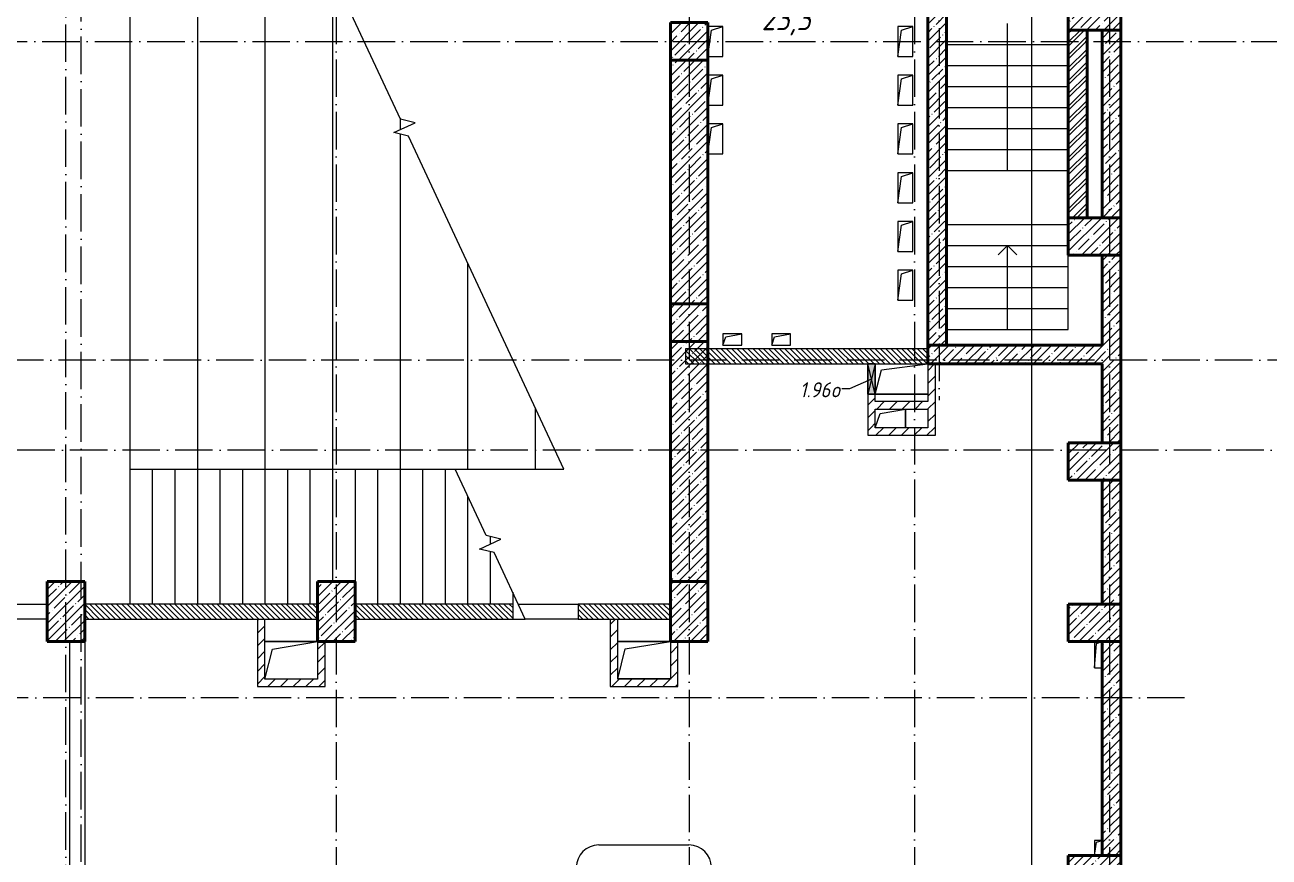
# Model space of a CAD drawing. Header units: millimetres. Extents: x -12989 to 629078, y -109036 to 555275.
# Drawn here: x 522116 to 538688, y 337050 to 348143 of the extents above; entities that cross this region are included whole.
import ezdxf

# ---------------------------------------------------------------- set-up
doc = ezdxf.new("R2010")
doc.units = ezdxf.units.MM
doc.linetypes.add('50_200_ШТРИХ_1Т_ш5_п1_п1_', pattern=[700, 500, -100, 0, -100])
doc.layers.add('A-AREA-IDEN-1', color=7, linetype='Continuous', lineweight=9, true_color=0xaaaaaa)
doc.layers.add('G-____-____-SYMB-1', color=9, linetype='Continuous', lineweight=9, true_color=0x808080)
for name, color, linetype, lineweight in [('A-DETL-GENF-OTLN', 7, 'Continuous', 9), ('A-FLOR-____-OTLN', 7, 'Continuous', 9), ('A-GENM-____-OTLN', 7, 'Continuous', 9), ('A-GLAZ-____-IDEN', 7, 'Continuous', 9), ('A-GLAZ-____-OTLN', 7, 'Continuous', 9), ('A-WALL-____-MCUT', 7, 'Continuous', 13), ('A-WALL-____-MCUT-2', 7, 'Continuous', 50), ('A-WALL-____-PATT-1', 7, 'Continuous', 9), ('A-WALL-FNSH-MCUT-1', 7, 'Continuous', 9), ('I-WALL-____-OTLN', 7, 'Continuous', 9), ('S-COLS-____-MCUT', 7, 'Continuous', 50), ('S-COLS-____-OTLN', 7, 'Continuous', 9), ('S-GRID-____-OTLN-1', 7, '50_200_ШТРИХ_1Т_ш5_п1_п1_', 9), ('S-STRS-____-MBND', 7, 'Continuous', 9), ('S-STRS-____-OTLN-1', 7, 'Continuous', 9)]:
    doc.layers.add(name, color=color, linetype=linetype, lineweight=lineweight)
doc.styles.add('ISOCPEUR_I', font='isocpeui.ttf', dxfattribs={"width": 0.9, "height": 2.5})
doc.styles.add('ISOCPEUR_I_11', font='isocpeui.ttf', dxfattribs={"width": 0.9, "height": 200})
pattern_1 = [(135, (513013.31, 265891.49), (-35.35534, -35.35534), [])]
pattern_2 = [(45, (513013.31, 265891.49), (-114.04925, 114.04925), []), (45, (513127.36, 265891.49), (-114.04925, 114.04925), [201.612, -40.322, 3.353, -36.97])]
pattern_3 = [(45, (513013.31, 265891.49), (-84.85281, 84.85281), [])]

# ---------------------------------------------------------------- blocks, each defined once
blk = doc.blocks.new('BSC_Колонна _Прямоугольная - 500х800-V13-АР1_План отверстий 1 этажа в осях 1-64_Ю-ЯЯ')
at = {"layer": 'S-COLS-____-OTLN'}
h = blk.add_hatch(dxfattribs=at)
h.set_pattern_fill('FP_15', color=256, style=0, pattern_type=2)
h.set_pattern_definition([(45, (-9650, -74431.04), (-114.04925, 114.04925), []), (45, (-9535.95, -74431.04), (-114.04925, 114.04925), [201.613, -40.323, 3.353, -36.97])])
h.paths.add_polyline_path([(-250, -400), (250, -400), (250, 400), (-250, 400)], flags=0)
at = {"layer": 'S-COLS-____-MCUT'}
for p, q in [((250, 400), (-250, 400)), ((-250, 400), (-250, -400)), ((250, -400), (250, 400)), ((-250, -400), (250, -400))]:
    blk.add_line(p, q, dxfattribs=at)
blk = doc.blocks.new('BSC_Колонна _Прямоугольная - 500х700-25279857-АР1_План отверстий 1 этажа в осях 1-64_Ю-ЯЯ')
at = {"layer": 'S-COLS-____-OTLN'}
h = blk.add_hatch(dxfattribs=at)
h.set_pattern_fill('FP_17', color=256, style=0, pattern_type=2)
h.set_pattern_definition([(315, (-76431.04, 23350), (114.04925, 114.04925), []), (315, (-76431.04, 23235.95), (114.04925, 114.04925), [201.613, -40.323, 3.353, -36.97])])
h.paths.add_polyline_path([(-250, -350), (250, -350), (250, 350), (-250, 350)], flags=0)
at = {"layer": 'S-COLS-____-MCUT'}
for p, q in [((250, 350), (-250, 350)), ((-250, 350), (-250, -350)), ((250, -350), (250, 350)), ((-250, -350), (250, -350))]:
    blk.add_line(p, q, dxfattribs=at)
blk = doc.blocks.new('BSC_Колонна _Прямоугольная - 500х800-V70-АР1_План отверстий 1 этажа в осях 1-64_Ю-ЯЯ')
at = {"layer": 'S-COLS-____-OTLN'}
h = blk.add_hatch(dxfattribs=at)
h.set_pattern_fill('FP_78', color=256, style=0, pattern_type=2)
h.set_pattern_definition([(45, (-13250, -74431.04), (-114.04925, 114.04925), []), (45, (-13135.95, -74431.04), (-114.04925, 114.04925), [201.613, -40.323, 3.353, -36.97])])
h.paths.add_polyline_path([(-250, -400), (250, -400), (250, 400), (-250, 400)], flags=0)
at = {"layer": 'S-COLS-____-MCUT'}
for p, q in [((250, 400), (-250, 400)), ((-250, 400), (-250, -400)), ((250, -400), (250, 400)), ((-250, -400), (250, -400))]:
    blk.add_line(p, q, dxfattribs=at)
blk = doc.blocks.new('BSC_Колонна _Прямоугольная - 500х800-V71-АР1_План отверстий 1 этажа в осях 1-64_Ю-ЯЯ')
at = {"layer": 'S-COLS-____-OTLN'}
h = blk.add_hatch(dxfattribs=at)
h.set_pattern_fill('FP_79', color=256, style=0, pattern_type=2)
h.set_pattern_definition([(45, (-17950, -74431.04), (-114.04925, 114.04925), []), (45, (-17835.95, -74431.04), (-114.04925, 114.04925), [201.613, -40.323, 3.353, -36.97])])
h.paths.add_polyline_path([(-250, -400), (250, -400), (250, 400), (-250, 400)], flags=0)
at = {"layer": 'S-COLS-____-MCUT'}
for p, q in [((250, 400), (-250, 400)), ((-250, 400), (-250, -400)), ((250, -400), (250, 400)), ((-250, -400), (250, -400))]:
    blk.add_line(p, q, dxfattribs=at)
blk = doc.blocks.new('BSC_Колонна _Прямоугольная - 500х700-25976089-АР1_План отверстий 1 этажа в осях 1-64_Ю-ЯЯ')
at = {"layer": 'S-COLS-____-OTLN'}
h = blk.add_hatch(dxfattribs=at)
h.set_pattern_fill('FP_80', color=256, style=0, pattern_type=2)
h.set_pattern_definition([(315, (-74281.04, 23350), (114.04925, 114.04925), []), (315, (-74281.04, 23235.95), (114.04925, 114.04925), [201.613, -40.323, 3.353, -36.97])])
h.paths.add_polyline_path([(-250, -350), (250, -350), (250, 350), (-250, 350)], flags=0)
at = {"layer": 'S-COLS-____-MCUT'}
for p, q in [((250, 350), (-250, 350)), ((-250, 350), (-250, -350)), ((250, -350), (250, 350)), ((-250, -350), (250, -350))]:
    blk.add_line(p, q, dxfattribs=at)
blk = doc.blocks.new('BSC_Колонна _Прямоугольная - 500х700-V72-АР1_План отверстий 1 этажа в осях 1-64_Ю-ЯЯ')
at = {"layer": 'S-COLS-____-OTLN'}
h = blk.add_hatch(dxfattribs=at)
h.set_pattern_fill('FP_81', color=256, style=0, pattern_type=2)
h.set_pattern_definition([(315, (-70931.04, 23350), (114.04925, 114.04925), []), (315, (-70931.04, 23235.95), (114.04925, 114.04925), [201.613, -40.323, 3.353, -36.97])])
h.paths.add_polyline_path([(-250, -350), (250, -350), (250, 350), (-250, 350)], flags=0)
at = {"layer": 'S-COLS-____-MCUT'}
for p, q in [((250, 350), (-250, 350)), ((-250, 350), (-250, -350)), ((250, -350), (250, 350)), ((-250, -350), (250, -350))]:
    blk.add_line(p, q, dxfattribs=at)
blk = doc.blocks.new('BSC_Колонна _Прямоугольная - 500х700-V73-АР1_План отверстий 1 этажа в осях 1-64_Ю-ЯЯ')
at = {"layer": 'S-COLS-____-OTLN'}
h = blk.add_hatch(dxfattribs=at)
h.set_pattern_fill('FP_82', color=256, style=0, pattern_type=2)
h.set_pattern_definition([(315, (-79431.04, 23350), (114.04925, 114.04925), []), (315, (-79431.04, 23235.95), (114.04925, 114.04925), [201.613, -40.323, 3.353, -36.97])])
h.paths.add_polyline_path([(-250, -350), (250, -350), (250, 350), (-250, 350)], flags=0)
at = {"layer": 'S-COLS-____-MCUT'}
for p, q in [((250, 350), (-250, 350)), ((-250, 350), (-250, -350)), ((250, -350), (250, 350)), ((-250, -350), (250, -350))]:
    blk.add_line(p, q, dxfattribs=at)
blk = doc.blocks.new('BSC_Колонна _Прямоугольная - 500х700-V74-АР1_План отверстий 1 этажа в осях 1-64_Ю-ЯЯ')
at = {"layer": 'S-COLS-____-OTLN'}
h = blk.add_hatch(dxfattribs=at)
h.set_pattern_fill('FP_83', color=256, style=0, pattern_type=2)
h.set_pattern_definition([(315, (-82431.04, 23350), (114.04925, 114.04925), []), (315, (-82431.04, 23235.95), (114.04925, 114.04925), [201.613, -40.323, 3.353, -36.97])])
h.paths.add_polyline_path([(-250, -350), (250, -350), (250, 350), (-250, 350)], flags=0)
at = {"layer": 'S-COLS-____-MCUT'}
for p, q in [((250, 350), (-250, 350)), ((-250, 350), (-250, -350)), ((250, -350), (250, 350)), ((-250, -350), (250, -350))]:
    blk.add_line(p, q, dxfattribs=at)
blk = doc.blocks.new('BSC_Колонна _Прямоугольная - 500х500-28077406-АР1_План отверстий 1 этажа в осях 1-64_Ю-ЯЯ')
at = {"layer": 'S-COLS-____-OTLN'}
h = blk.add_hatch(dxfattribs=at)
h.set_pattern_fill('FP_158', color=256, style=0, pattern_type=2)
h.set_pattern_definition([(45, (-17950, -82031.04), (-114.04925, 114.04925), []), (45, (-17835.95, -82031.04), (-114.04925, 114.04925), [201.613, -40.323, 3.353, -36.97])])
h.paths.add_polyline_path([(-250, -250), (250, -250), (250, 250), (-250, 250)], flags=0)
at = {"layer": 'S-COLS-____-MCUT'}
for p, q in [((250, 250), (-250, 250)), ((-250, 250), (-250, -250)), ((250, -250), (250, 250)), ((-250, -250), (250, -250))]:
    blk.add_line(p, q, dxfattribs=at)
blk = doc.blocks.new('BSC_Колонна _Прямоугольная - 500х500-V169-АР1_План отверстий 1 этажа в осях 1-64_Ю-ЯЯ')
at = {"layer": 'S-COLS-____-OTLN'}
h = blk.add_hatch(dxfattribs=at)
h.set_pattern_fill('FP_181', color=256, style=0, pattern_type=2)
h.set_pattern_definition([(45, (-17950, -78281.04), (-114.04925, 114.04925), []), (45, (-17835.95, -78281.04), (-114.04925, 114.04925), [201.613, -40.323, 3.353, -36.97])])
h.paths.add_polyline_path([(-250, -250), (250, -250), (250, 250), (-250, 250)], flags=0)
at = {"layer": 'S-COLS-____-MCUT'}
for p, q in [((250, 250), (-250, 250)), ((-250, 250), (-250, -250)), ((250, -250), (250, 250)), ((-250, -250), (250, -250))]:
    blk.add_line(p, q, dxfattribs=at)
blk = doc.blocks.new('AR_Отверстие прямоугольное _в плите_ - AR_Отверстие прямоугольное _в плите_-30229371-АР1_План отверстий 1 этажа в осях 1-64_Ю-ЯЯ')
at = {"layer": 'A-GENM-____-OTLN'}
for p, q in [((100, 200), (-100, 200)), ((-100, 200), (-100, -200)), ((-50, 150), (100, 200)), ((100, -200), (100, 200)), ((-100, -200), (-50, 150)), ((-100, -200), (100, -200))]:
    blk.add_line(p, q, dxfattribs=at)
blk = doc.blocks.new('AR_Отверстие прямоугольное _в плите_ - AR_Отверстие прямоугольное _в плите_-V176-АР1_План отверстий 1 этажа в осях 1-64_Ю-ЯЯ')
at = {"layer": 'A-GENM-____-OTLN'}
for p, q in [((100, 200), (-100, 200)), ((-50, 150), (100, 200)), ((100, -200), (100, 200)), ((-100, -200), (-50, 150)), ((-100, -200), (100, -200))]:
    blk.add_line(p, q, dxfattribs=at)
blk = doc.blocks.new('AR_Отверстие прямоугольное _в плите_ - AR_Отверстие прямоугольное _в плите_-30229425-АР1_План отверстий 1 этажа в осях 1-64_Ю-ЯЯ')
at = {"layer": 'A-GENM-____-OTLN'}
for p, q in [((125, 75), (-125, 75)), ((-125, 75), (-125, -75)), ((-125, -75), (-88, 37)), ((-88, 37), (125, 75)), ((125, -75), (125, 75)), ((-125, -75), (125, -75))]:
    blk.add_line(p, q, dxfattribs=at)
blk = doc.blocks.new('AR_Отверстие прямоугольное _в плите_ - AR_Отверстие прямоугольное _в плите_-30511962-АР1_План отверстий 1 этажа в осях 1-64_Ю-ЯЯ')
at = {"layer": 'A-GENM-____-OTLN'}
for p, q in [((-50, 175), (-50, -175)), ((-25, 150), (50, 175)), ((-50, -175), (-25, 150)), ((-50, -175), (50, -175))]:
    blk.add_line(p, q, dxfattribs=at)
blk = doc.blocks.new('AR_Отверстие прямоугольное _в плите_ - AR_Отверстие прямоугольное _в плите_-V221-АР1_План отверстий 1 этажа в осях 1-64_Ю-ЯЯ')
at = {"layer": 'A-GENM-____-OTLN'}
for p, q in [((50, 100), (-50, 100)), ((-50, 100), (-50, -100)), ((-50, -100), (-25, 75)), ((-25, 75), (50, 100))]:
    blk.add_line(p, q, dxfattribs=at)
blk = doc.blocks.new('AR_Отверстие прямоугольное _в плите_ - AR_Отверстие прямоугольное _в плите_-30553029-АР1_План отверстий 1 этажа в осях 1-64_Ю-ЯЯ')
at = {"layer": 'A-GENM-____-OTLN'}
for p, q in [((350, 250), (-350, 250)), ((-250, 150), (350, 250)), ((-350, -250), (-250, 150))]:
    blk.add_line(p, q, dxfattribs=at)
blk = doc.blocks.new('AR_Отверстие прямоугольное _в плите_ - AR_Отверстие прямоугольное _в плите_-V234-АР1_План отверстий 1 этажа в осях 1-64_Ю-ЯЯ')
at = {"layer": 'A-GENM-____-OTLN'}
for p, q in [((350, 250), (-350, 250)), ((-250, 150), (350, 250)), ((-350, -250), (-250, 150)), ((-350, -250), (350, -250))]:
    blk.add_line(p, q, dxfattribs=at)
blk = doc.blocks.new('AR_Отверстие прямоугольное _в плите_ - AR_Отверстие прямоугольное _в плите_-V248-АР1_План отверстий 1 этажа в осях 1-64_Ю-ЯЯ')
at = {"layer": 'A-GENM-____-OTLN'}
for p, q in [((-200, -125), (-137, 63)), ((-137, 63), (200, 125)), ((200, -125), (200, 125))]:
    blk.add_line(p, q, dxfattribs=at)
blk = doc.blocks.new('AR_Отверстие прямоугольное _в плите_ - AR_Отверстие прямоугольное _в плите_-V249-АР1_План отверстий 1 этажа в осях 1-64_Ю-ЯЯ')
at = {"layer": 'A-GENM-____-OTLN'}
for p, q in [((-270, 120), (350, 200)), ((-350, -200), (-270, 120)), ((-350, -200), (350, -200))]:
    blk.add_line(p, q, dxfattribs=at)
blk = doc.blocks.new('AR_Отверстие прямоугольное _в стене__БезПР - AR_Отверстие прямоугольное _в стене__БезПР-36663912-АР1_План отверстий 1 этажа в осях 1-64_Ю-ЯЯ')
at = {"layer": 'A-GLAZ-____-OTLN'}
blk.add_hatch(color=256, dxfattribs=at).paths.add_polyline_path([(200, -50), (200, 50), (-200, 50), (-200, -50)], flags=0)
at = {"layer": 'A-DETL-GENF-OTLN'}
for p, q in [((-200, -50), (-200, 50)), ((-200, 50), (200, 50)), ((200, 50), (-200, -50)), ((-200, 50), (200, -50)), ((200, 50), (-200, 50)), ((-200, 50), (-200, -50)), ((200, 50), (200, -50)), ((200, -50), (200, 50)), ((200, -50), (-200, -50)), ((-200, -50), (200, -50))]:
    blk.add_line(p, q, dxfattribs=at)
at = {"layer": 'A-GLAZ-____-OTLN'}
blk.add_line((200, 50), (-200, 50), dxfattribs=at)
blk = doc.blocks.new('AAR_СКБ_Марка_помещения_1_5 ммп - Номер _ Площадь-27962135-АИ_План этажа_Стены_1')
at = {"layer": 'A-AREA-IDEN-1'}
for p, q in [((-2.987, 3), (3.013, 3)), ((-2.987, 0), (3.013, 0))]:
    blk.add_line(p, q, dxfattribs=at)
for centre, start, end in [((-2.987, 1.5), 90, 270), ((3.013, 1.5), 270, 90)]:
    blk.add_arc(centre, 1.5, start, end, dxfattribs=at)

msp = doc.modelspace()

# ---------------------------------------------------------------- hatches: boundary and pattern name
at = {"layer": 'A-WALL-____-PATT-1'}
h = msp.add_hatch(dxfattribs=at)
h.set_pattern_fill('FP_13', color=256, style=0, pattern_type=2)
h.set_pattern_definition(pattern_2)
h.paths.add_polyline_path([(534143.3109, 343872.5335), (534393.3109, 343872.5335), (534393.3109, 351572.5335), (534143.3109, 351572.5335), (534143.3109, 344103.6559)], flags=0)
h = msp.add_hatch(dxfattribs=at)
h.set_pattern_fill('FP_3', color=256, style=0, pattern_type=2)
h.set_pattern_definition([(45, (513013.31, 265891.49), (-85.53659, 85.53659), []), (45, (513070.34, 265891.49), (-85.53659, 85.53659), [])])
h.paths.add_polyline_path([(536263.3109, 345572.5335), (536263.3109, 348072.5335), (536013.3109, 348072.5335), (536013.3109, 345572.5335)], flags=0)
h = msp.add_hatch(dxfattribs=at)
h.set_pattern_fill('FP_13', color=256, style=0, pattern_type=2)
h.set_pattern_definition(pattern_2)
h.paths.add_polyline_path([(536713.3109, 345572.5335), (536713.3109, 348072.5335), (536463.3109, 348072.5335), (536463.3109, 345572.5335)], flags=0)
h = msp.add_hatch(dxfattribs=at)
h.set_pattern_fill('FP_13', color=256, style=0, pattern_type=2)
h.set_pattern_definition(pattern_2)
h.paths.add_polyline_path([(531213.3109, 344422.5335), (531213.3109, 347672.5335), (530713.3109, 347672.5335), (530713.3109, 344422.5335)], flags=0)
h = msp.add_hatch(dxfattribs=at)
h.set_pattern_fill('FP_13', color=256, style=0, pattern_type=2)
h.set_pattern_definition(pattern_2)
h.paths.add_polyline_path([(536713.3109, 343872.5335), (536713.3109, 345072.5335), (536463.3109, 345072.5335), (536463.3109, 343872.5335)], flags=0)
h = msp.add_hatch(dxfattribs=at)
h.set_pattern_fill('FP_13', color=256, style=0, pattern_type=2)
h.set_pattern_definition(pattern_2)
h.paths.add_polyline_path([(531213.3109, 340722.5335), (531213.3109, 343922.5335), (530713.3109, 343922.5335), (530713.3109, 340722.5335)], flags=0)
h = msp.add_hatch(dxfattribs=at)
h.set_pattern_fill('FP_6', color=256, style=0, pattern_type=2)
h.set_pattern_definition(pattern_1)
h.paths.add_polyline_path([(533443.3109, 343622.5335), (534143.3109, 343622.5335), (534143.3109, 343822.5335), (530913.3109, 343822.5335), (530913.3109, 343622.5335), (533343.3109, 343622.5335)], flags=0)
h = msp.add_hatch(dxfattribs=at)
h.set_pattern_fill('FP_13', color=256, style=0, pattern_type=2)
h.set_pattern_definition(pattern_2)
h.paths.add_polyline_path([(536463.3109, 343622.5335), (536713.3109, 343622.5335), (536713.3109, 343872.5335), (534143.3109, 343872.5335), (534143.3109, 343622.5335), (534207.9102, 343622.5335)], flags=0)
h = msp.add_hatch(dxfattribs=at)
h.set_pattern_fill('FP_4', color=256, style=0, pattern_type=2)
h.set_pattern_definition(pattern_3)
h.paths.add_polyline_path([(534243.3109, 342772.5335), (534243.3109, 343622.5335), (534143.3109, 343622.5335), (534143.3109, 342772.5335), (534207.9102, 342772.5335)], flags=0)
h = msp.add_hatch(dxfattribs=at)
h.set_pattern_fill('FP_13', color=256, style=0, pattern_type=2)
h.set_pattern_definition(pattern_2)
h.paths.add_polyline_path([(536713.3109, 342572.5335), (536713.3109, 343622.5335), (536463.3109, 343622.5335), (536463.3109, 342572.5335)], flags=0)
h = msp.add_hatch(dxfattribs=at)
h.set_pattern_fill('FP_4', color=256, style=0, pattern_type=2)
h.set_pattern_definition(pattern_3)
h.paths.add_polyline_path([(533443.3109, 342772.5335), (533443.3109, 343222.5335), (533343.3109, 343222.5335), (533343.3109, 342772.5335)], flags=0)
h = msp.add_hatch(dxfattribs=at)
h.set_pattern_fill('FP_4', color=256, style=0, pattern_type=2)
h.set_pattern_definition(pattern_3)
h.paths.add_polyline_path([(534143.3109, 343022.5335), (534143.3109, 343122.5335), (533443.3109, 343122.5335), (533443.3109, 343022.5335)], flags=0)
h = msp.add_hatch(dxfattribs=at)
h.set_pattern_fill('FP_4', color=256, style=0, pattern_type=2)
h.set_pattern_definition(pattern_3)
h.paths.add_polyline_path([(534243.3109, 342672.5335), (534243.3109, 342772.5335), (533343.3109, 342772.5335), (533343.3109, 342672.5335), (534207.9102, 342672.5335)], flags=0)
h = msp.add_hatch(dxfattribs=at)
h.set_pattern_fill('FP_13', color=256, style=0, pattern_type=2)
h.set_pattern_definition(pattern_2)
h.paths.add_polyline_path([(536713.3109, 340422.5335), (536713.3109, 342072.5335), (536463.3109, 342072.5335), (536463.3109, 340422.5335)], flags=0)
h = msp.add_hatch(dxfattribs=at)
h.set_pattern_fill('FP_6', color=256, style=0, pattern_type=2)
h.set_pattern_definition(pattern_1)
h.paths.add_polyline_path([(526013.3109, 340222.5335), (526013.3109, 340422.5335), (522913.3109, 340422.5335), (522913.3109, 340222.5335), (525370.4068, 340222.5335)], flags=0)
h = msp.add_hatch(dxfattribs=at)
h.set_pattern_fill('FP_6', color=256, style=0, pattern_type=2)
h.set_pattern_definition(pattern_1)
h.paths.add_polyline_path([(528613.3109, 340222.5335), (528613.3109, 340422.5335), (526513.3109, 340422.5335), (526513.3109, 340222.5335), (527137.9075, 340222.5335)], flags=0)
h = msp.add_hatch(dxfattribs=at)
h.set_pattern_fill('FP_6', color=256, style=0, pattern_type=2)
h.set_pattern_definition(pattern_1)
h.paths.add_polyline_path([(530713.3109, 340222.5335), (530713.3109, 340422.5335), (529484.5307, 340422.5335), (529484.5307, 340222.5335), (530672.9088, 340222.5335)], flags=0)
h = msp.add_hatch(dxfattribs=at)
h.set_pattern_fill('FP_4', color=256, style=0, pattern_type=2)
h.set_pattern_definition(pattern_3)
h.paths.add_polyline_path([(525313.3109, 339322.5335), (525313.3109, 340222.5335), (525213.3109, 340222.5335), (525213.3109, 339322.5335)], flags=0)
h = msp.add_hatch(dxfattribs=at)
h.set_pattern_fill('FP_4', color=256, style=0, pattern_type=2)
h.set_pattern_definition(pattern_3)
h.paths.add_polyline_path([(530013.3109, 339322.5335), (530013.3109, 340222.5335), (529913.3109, 340222.5335), (529913.3109, 339322.5335)], flags=0)
h = msp.add_hatch(dxfattribs=at)
h.set_pattern_fill('FP_4', color=256, style=0, pattern_type=2)
h.set_pattern_definition(pattern_3)
h.paths.add_polyline_path([(526113.3109, 339422.5335), (526113.3109, 339922.5335), (526013.3109, 339922.5335), (526013.3109, 339422.5335)], flags=0)
h = msp.add_hatch(dxfattribs=at)
h.set_pattern_fill('FP_4', color=256, style=0, pattern_type=2)
h.set_pattern_definition(pattern_3)
h.paths.add_polyline_path([(530813.3109, 339422.5335), (530813.3109, 339922.5335), (530713.3109, 339922.5335), (530713.3109, 339422.5335)], flags=0)
h = msp.add_hatch(dxfattribs=at)
h.set_pattern_fill('FP_13', color=256, style=0, pattern_type=2)
h.set_pattern_definition(pattern_2)
h.paths.add_polyline_path([(536713.3109, 337072.5335), (536713.3109, 339922.5335), (536463.3109, 339922.5335), (536463.3109, 337072.5335)], flags=0)
h = msp.add_hatch(dxfattribs=at)
h.set_pattern_fill('FP_4', color=256, style=0, pattern_type=2)
h.set_pattern_definition(pattern_3)
h.paths.add_polyline_path([(525313.3109, 339322.5335), (526113.3109, 339322.5335), (526113.3109, 339422.5335), (525313.3109, 339422.5335)], flags=0)
h = msp.add_hatch(dxfattribs=at)
h.set_pattern_fill('FP_4', color=256, style=0, pattern_type=2)
h.set_pattern_definition(pattern_3)
h.paths.add_polyline_path([(530013.3109, 339322.5335), (530813.3109, 339322.5335), (530813.3109, 339422.5335), (530013.3109, 339422.5335)], flags=0)

# ---------------------------------------------------------------- linework, layer by layer
at = {"layer": 'A-FLOR-____-OTLN'}
for p, q in [((534143.3109, 343222.5335), (533443.3109, 343222.5335)), ((533843.3109, 343022.5335), (533843.3109, 342772.5335)), ((525313.3109, 339922.5335), (526013.3109, 339922.5335)), ((530013.3109, 339924.6205), (530713.3109, 339924.6205)), ((530713.3109, 339424.6205), (530013.3109, 339424.6205))]:
    msp.add_line(p, q, dxfattribs=at)
at = {"layer": 'A-GLAZ-____-IDEN'}
for p, q in [((533393.3109, 343422.5335), (533099.3916, 343290.9845)), ((533099.3916, 343290.9845), (532995.9827, 343290.9845))]:
    msp.add_line(p, q, dxfattribs=at)
at = {"layer": 'A-WALL-____-MCUT'}
for p, q in [((534143.3109, 343822.5335), (530913.3109, 343822.5335)), ((530913.3109, 343822.5335), (530913.3109, 343622.5335)), ((530913.3109, 343622.5335), (533343.3109, 343622.5335)), ((533443.3109, 343622.5335), (534143.3109, 343622.5335)), ((526013.3109, 340422.5335), (522913.3109, 340422.5335)), ((528613.3109, 340422.5335), (526513.3109, 340422.5335)), ((530713.3109, 340422.5335), (529484.5307, 340422.5335)), ((529484.5307, 340422.5335), (529484.5307, 340222.5335)), ((522913.3109, 340222.5335), (526013.3109, 340222.5335)), ((526513.3109, 340222.5335), (528613.3109, 340222.5335)), ((529484.5307, 340222.5335), (530713.3109, 340222.5335))]:
    msp.add_line(p, q, dxfattribs=at)
at = {"layer": 'A-WALL-____-MCUT-2'}
for p, q in [((534143.3109, 351572.5335), (534143.3109, 343622.5335)), ((534393.3109, 343872.5335), (534393.3109, 351572.5335)), ((536013.3109, 348072.5335), (536013.3109, 345572.5335)), ((536263.3109, 345572.5335), (536263.3109, 348072.5335)), ((536463.3109, 348072.5335), (536463.3109, 345572.5335)), ((536713.3109, 345572.5335), (536713.3109, 348072.5335)), ((530713.3109, 347672.5335), (530713.3109, 344422.5335)), ((531213.3109, 344422.5335), (531213.3109, 347672.5335)), ((536463.3109, 345072.5335), (536463.3109, 343872.5335)), ((536713.3109, 342572.5335), (536713.3109, 345072.5335)), ((530713.3109, 343922.5335), (530713.3109, 340722.5335)), ((531213.3109, 340722.5335), (531213.3109, 343922.5335)), ((534143.3109, 343872.5335), (536463.3109, 343872.5335)), ((534143.3109, 343622.5335), (536463.3109, 343622.5335)), ((536463.3109, 343622.5335), (536463.3109, 342572.5335)), ((536463.3109, 342072.5335), (536463.3109, 340422.5335)), ((536713.3109, 340422.5335), (536713.3109, 342072.5335)), ((536463.3109, 339922.5335), (536463.3109, 337072.5335)), ((536713.3109, 337072.5335), (536713.3109, 339922.5335))]:
    msp.add_line(p, q, dxfattribs=at)
at = {"layer": 'A-WALL-FNSH-MCUT-1'}
for p, q in [((534143.3109, 343622.5335), (534143.3109, 343122.5335)), ((534243.3109, 342672.5335), (534243.3109, 343622.5335)), ((533343.3109, 343222.5335), (533343.3109, 342672.5335)), ((533443.3109, 343122.5335), (533443.3109, 343222.5335)), ((534143.3109, 343122.5335), (533443.3109, 343122.5335)), ((533443.3109, 342772.5335), (533443.3109, 343022.5335)), ((533443.3109, 343022.5335), (534143.3109, 343022.5335)), ((534143.3109, 343022.5335), (534143.3109, 342772.5335)), ((534143.3109, 342772.5335), (533443.3109, 342772.5335)), ((533343.3109, 342672.5335), (534243.3109, 342672.5335)), ((525213.3109, 340222.5335), (525213.3109, 339322.5335)), ((525313.3109, 339422.5335), (525313.3109, 340222.5335)), ((529913.3109, 340222.5335), (529913.3109, 339322.5335)), ((530013.3109, 339422.5335), (530013.3109, 340222.5335)), ((526013.3109, 339922.5335), (526013.3109, 339422.5335)), ((526113.3109, 339322.5335), (526113.3109, 339922.5335)), ((530713.3109, 339922.5335), (530713.3109, 339422.5335)), ((530813.3109, 339322.5335), (530813.3109, 339922.5335)), ((526013.3109, 339422.5335), (525313.3109, 339422.5335)), ((530713.3109, 339422.5335), (530013.3109, 339422.5335)), ((525213.3109, 339322.5335), (526113.3109, 339322.5335)), ((529913.3109, 339322.5335), (530813.3109, 339322.5335))]:
    msp.add_line(p, q, dxfattribs=at)
at = {"layer": 'G-____-____-SYMB-1'}
msp.add_line((535523.3109, 353088.1436), (535523.3109, 320813.0168), dxfattribs=at)
at = {"layer": 'I-WALL-____-OTLN'}
for p, q in [((518563.3109, 340422.5335), (522413.3109, 340422.5335)), ((528686.357, 340422.5335), (529484.5307, 340422.5335)), ((522413.3109, 340222.5335), (518563.3109, 340222.5335)), ((529484.5307, 340222.5335), (528779.6186, 340222.5335)), ((522713.3109, 333572.5335), (522713.3109, 339922.5335)), ((522913.3109, 339922.5335), (522913.3109, 333572.5335))]:
    msp.add_line(p, q, dxfattribs=at)
at = {"layer": 'S-GRID-____-OTLN-1'}
for p, q in [((522663.3109, 318944.9213), (522663.3109, 356784.3429)), ((526263.3109, 356784.3429), (526263.3109, 318783.0794)), ((530963.3109, 356784.3429), (530963.3109, 318783.0794)), ((533963.3109, 356784.3429), (533963.3109, 318783.0794)), ((536563.3109, 356784.3429), (536563.3109, 332566.9753)), ((522863.3109, 318783.0794), (522863.3109, 356532.8067)), ((534293.3109, 356497.5873), (534293.3109, 343138.8218)), ((508344.5407, 347922.5335), (617087.7175, 347922.5335)), ((560167.9087, 343672.5335), (508344.5407, 343672.5335)), ((545618.3109, 342472.5335), (508344.5407, 342472.5335)), ((537563.3109, 339172.5335), (508344.5407, 339172.5335))]:
    msp.add_line(p, q, dxfattribs=at)
at = {"layer": 'S-STRS-____-MBND'}
for p, q in [((527118.7721, 346885.822), (525049.8995, 351322.5335)), ((527313.2099, 346838.5676), (527118.7721, 346885.822)), ((527029.9888, 346706.4994), (527313.2099, 346838.5676)), ((527224.4266, 346659.2451), (527029.9888, 346706.4994)), ((529293.2992, 342222.5335), (527224.4266, 346659.2451)), ((528260.4836, 341335.822), (527847.0032, 342222.5335)), ((528171.7003, 341156.4994), (528454.9215, 341288.5676)), ((528454.9215, 341288.5676), (528260.4836, 341335.822)), ((528366.1382, 341109.2451), (528171.7003, 341156.4994)), ((528779.6186, 340222.5335), (528366.1382, 341109.2451))]:
    msp.add_line(p, q, dxfattribs=at)
at = {"layer": 'S-STRS-____-OTLN-1'}
for p, q in [((523513.3109, 351322.5335), (523513.3109, 342222.5335)), ((523513.3109, 351322.5335), (523513.3109, 342222.5335)), ((524413.3109, 351322.5335), (524413.3109, 342222.5335)), ((524413.3109, 351322.5335), (524413.3109, 342222.5335)), ((525313.3109, 350757.646), (525313.3109, 342222.5335)), ((525313.3109, 350757.646), (525313.3109, 342222.5335)), ((526213.3109, 348827.5898), (526213.3109, 342222.5335)), ((526213.3109, 348827.5898), (526213.3109, 342222.5335)), ((535203.2886, 347882.5335), (535203.2886, 348162.5335)), ((534393.3109, 347882.5335), (536013.2886, 347882.5335)), ((534393.3109, 347882.5335), (536013.2886, 347882.5335)), ((535203.2886, 347602.5335), (535203.2886, 347882.5335)), ((534393.3109, 347602.5335), (536013.2886, 347602.5335)), ((534393.3109, 347602.5335), (536013.2886, 347602.5335)), ((535203.2886, 347322.5335), (535203.2886, 347602.5335)), ((534393.3109, 347322.5335), (536013.2886, 347322.5335)), ((534393.3109, 347322.5335), (536013.2886, 347322.5335)), ((535203.2886, 347042.5335), (535203.2886, 347322.5335)), ((534393.3109, 347042.5335), (536013.2886, 347042.5335)), ((534393.3109, 347042.5335), (536013.2886, 347042.5335)), ((535203.2886, 346762.5335), (535203.2886, 347042.5335)), ((527113.3109, 346897.5335), (527113.3109, 346745.3532)), ((527113.3109, 346897.5335), (527113.3109, 346745.3532)), ((534393.3109, 346762.5335), (536013.2886, 346762.5335)), ((534393.3109, 346762.5335), (536013.2886, 346762.5335)), ((535203.2886, 346482.5335), (535203.2886, 346762.5335)), ((527113.3109, 346686.2496), (527113.3109, 342222.5335)), ((527113.3109, 346686.2496), (527113.3109, 342222.5335)), ((534393.3109, 346482.5335), (536013.2886, 346482.5335)), ((534393.3109, 346482.5335), (536013.2886, 346482.5335)), ((535203.2886, 346202.5335), (535203.2886, 346482.5335)), ((534393.3109, 346202.5335), (536013.2886, 346202.5335)), ((534393.3109, 346202.5335), (536013.2886, 346202.5335)), ((534393.3109, 345482.5335), (536013.3109, 345482.5335)), ((534393.3109, 345202.5335), (536013.3109, 345202.5335)), ((534393.3109, 345202.5335), (536013.3109, 345202.5335)), ((535203.3109, 345202.5335), (535078.3109, 345077.5335)), ((535203.3109, 344922.5335), (535203.3109, 345202.5335)), ((535203.3109, 345202.5335), (535328.3109, 345077.5335)), ((536013.3109, 344922.5335), (536013.3109, 345072.5335)), ((528013.3109, 344967.4773), (528013.3109, 342222.5335)), ((528013.3109, 344967.4773), (528013.3109, 342222.5335)), ((534393.3109, 344922.5335), (536013.3109, 344922.5335)), ((534393.3109, 344922.5335), (536013.3109, 344922.5335)), ((535203.3109, 344642.5335), (535203.3109, 344922.5335)), ((536013.3109, 344642.5335), (536013.3109, 344922.5335)), ((534393.3109, 344642.5335), (536013.3109, 344642.5335)), ((534393.3109, 344642.5335), (536013.3109, 344642.5335)), ((535203.3109, 344362.5335), (535203.3109, 344642.5335)), ((536013.3109, 344362.5335), (536013.3109, 344642.5335)), ((534393.3109, 344362.5335), (536013.3109, 344362.5335)), ((534393.3109, 344362.5335), (536013.3109, 344362.5335)), ((535203.3109, 344082.5335), (535203.3109, 344362.5335)), ((536013.3109, 344082.5335), (536013.3109, 344362.5335)), ((534393.3109, 344082.5335), (536013.3109, 344082.5335)), ((534393.3109, 344082.5335), (536013.3109, 344082.5335)), ((528913.3109, 343037.4211), (528913.3109, 342222.5335)), ((528913.3109, 343037.4211), (528913.3109, 342222.5335)), ((523513.3109, 342222.5335), (524413.3109, 342222.5335)), ((523513.3109, 342222.5335), (523513.3109, 340422.5335)), ((523513.3109, 342222.5335), (523513.3109, 340422.5335)), ((523813.3109, 342222.5335), (523813.3109, 340422.5335)), ((523813.3109, 342222.5335), (523813.3109, 340422.5335)), ((524113.3109, 342222.5335), (524413.3109, 342222.5335)), ((524113.3109, 342222.5335), (524113.3109, 340422.5335)), ((524113.3109, 342222.5335), (524113.3109, 340422.5335)), ((524413.3109, 342222.5335), (525313.3109, 342222.5335)), ((524413.3109, 342222.5335), (524413.3109, 340422.5335)), ((524413.3109, 342222.5335), (524413.3109, 340422.5335)), ((524713.3109, 342222.5335), (524713.3109, 340422.5335)), ((524713.3109, 342222.5335), (524713.3109, 340422.5335)), ((525013.3109, 342222.5335), (525313.3109, 342222.5335)), ((525013.3109, 342222.5335), (525013.3109, 340422.5335)), ((525013.3109, 342222.5335), (525013.3109, 340422.5335)), ((525313.3109, 342222.5335), (526213.3109, 342222.5335)), ((525313.3109, 342222.5335), (525313.3109, 340422.5335)), ((525313.3109, 342222.5335), (525313.3109, 340422.5335)), ((525613.3109, 342222.5335), (525613.3109, 340422.5335)), ((525613.3109, 342222.5335), (525613.3109, 340422.5335)), ((525913.3109, 342222.5335), (526213.3109, 342222.5335)), ((525913.3109, 342222.5335), (525913.3109, 340422.5335)), ((525913.3109, 342222.5335), (525913.3109, 340422.5335)), ((526213.3109, 342222.5335), (527113.3109, 342222.5335)), ((526213.3109, 342222.5335), (526213.3109, 340722.5335)), ((526213.3109, 342222.5335), (526213.3109, 340722.5335)), ((526513.3109, 342222.5335), (526513.3109, 340722.5335)), ((526513.3109, 342222.5335), (526513.3109, 340722.5335)), ((526813.3109, 342222.5335), (527113.3109, 342222.5335)), ((526813.3109, 342222.5335), (526813.3109, 340422.5335)), ((526813.3109, 342222.5335), (526813.3109, 340422.5335)), ((527113.3109, 342222.5335), (528013.3109, 342222.5335)), ((527113.3109, 342222.5335), (527113.3109, 340422.5335)), ((527113.3109, 342222.5335), (527113.3109, 340422.5335)), ((527413.3109, 342222.5335), (527413.3109, 340422.5335)), ((527413.3109, 342222.5335), (527413.3109, 340422.5335)), ((527713.3109, 342222.5335), (527847.0032, 342222.5335)), ((527713.3109, 342222.5335), (527713.3109, 340422.5335)), ((527713.3109, 342222.5335), (527713.3109, 340422.5335)), ((528013.3109, 342222.5335), (528913.3109, 342222.5335)), ((528913.3109, 342222.5335), (529293.2992, 342222.5335)), ((528013.3109, 341865.8856), (528013.3109, 340422.5335)), ((528013.3109, 341865.8856), (528013.3109, 340422.5335)), ((528313.3109, 341322.9834), (528313.3109, 341222.5335)), ((528313.3109, 341322.9834), (528313.3109, 341222.5335)), ((528313.3109, 341122.0837), (528313.3109, 340422.5335)), ((528313.3109, 341122.0837), (528313.3109, 340422.5335)), ((528613.3109, 340579.1815), (528613.3109, 340222.5335)), ((528613.3109, 340579.1815), (528613.3109, 340222.5335)), ((528613.3109, 340222.5335), (528779.6186, 340222.5335))]:
    msp.add_line(p, q, dxfattribs=at)

# ---------------------------------------------------------------- block references
at = {"layer": 'A-AREA-IDEN-1', "xscale": 199.9999999999999, "yscale": 199.9999999999999, "zscale": 199.9999999999999}
msp.add_blockref('AAR_СКБ_Марка_помещения_1_5 ммп - Номер _ Площадь-27962135-АИ_План этажа_Стены_1', (530357.75, 336612.1324), dxfattribs=at)
at = {"layer": 'A-GENM-____-OTLN'}
for name, p in [('AR_Отверстие прямоугольное _в плите_ - AR_Отверстие прямоугольное _в плите_-V176-АР1_План отверстий 1 этажа в осях 1-64_Ю-ЯЯ', (531313.3109, 347922.5335)), ('AR_Отверстие прямоугольное _в плите_ - AR_Отверстие прямоугольное _в плите_-30229371-АР1_План отверстий 1 этажа в осях 1-64_Ю-ЯЯ', (533843.3109, 347922.5335)), ('AR_Отверстие прямоугольное _в плите_ - AR_Отверстие прямоугольное _в плите_-V176-АР1_План отверстий 1 этажа в осях 1-64_Ю-ЯЯ', (531313.3109, 347272.5335)), ('AR_Отверстие прямоугольное _в плите_ - AR_Отверстие прямоугольное _в плите_-30229371-АР1_План отверстий 1 этажа в осях 1-64_Ю-ЯЯ', (533843.3109, 347272.5335)), ('AR_Отверстие прямоугольное _в плите_ - AR_Отверстие прямоугольное _в плите_-V176-АР1_План отверстий 1 этажа в осях 1-64_Ю-ЯЯ', (531313.3109, 346622.5335)), ('AR_Отверстие прямоугольное _в плите_ - AR_Отверстие прямоугольное _в плите_-30229371-АР1_План отверстий 1 этажа в осях 1-64_Ю-ЯЯ', (533843.3109, 346622.5335)), ('AR_Отверстие прямоугольное _в плите_ - AR_Отверстие прямоугольное _в плите_-30229371-АР1_План отверстий 1 этажа в осях 1-64_Ю-ЯЯ', (533843.3109, 345972.5335)), ('AR_Отверстие прямоугольное _в плите_ - AR_Отверстие прямоугольное _в плите_-30229371-АР1_План отверстий 1 этажа в осях 1-64_Ю-ЯЯ', (533843.3109, 345322.5335)), ('AR_Отверстие прямоугольное _в плите_ - AR_Отверстие прямоугольное _в плите_-30229371-АР1_План отверстий 1 этажа в осях 1-64_Ю-ЯЯ', (533843.3109, 344672.5335)), ('AR_Отверстие прямоугольное _в плите_ - AR_Отверстие прямоугольное _в плите_-30229425-АР1_План отверстий 1 этажа в осях 1-64_Ю-ЯЯ', (531538.3109, 343947.5335)), ('AR_Отверстие прямоугольное _в плите_ - AR_Отверстие прямоугольное _в плите_-30229425-АР1_План отверстий 1 этажа в осях 1-64_Ю-ЯЯ', (532188.3109, 343947.5335)), ('AR_Отверстие прямоугольное _в плите_ - AR_Отверстие прямоугольное _в плите_-V249-АР1_План отверстий 1 этажа в осях 1-64_Ю-ЯЯ', (533793.3109, 343422.5335)), ('AR_Отверстие прямоугольное _в плите_ - AR_Отверстие прямоугольное _в плите_-V248-АР1_План отверстий 1 этажа в осях 1-64_Ю-ЯЯ', (533643.3109, 342897.5335)), ('AR_Отверстие прямоугольное _в плите_ - AR_Отверстие прямоугольное _в плите_-30553029-АР1_План отверстий 1 этажа в осях 1-64_Ю-ЯЯ', (525663.3109, 339672.5335)), ('AR_Отверстие прямоугольное _в плите_ - AR_Отверстие прямоугольное _в плите_-V234-АР1_План отверстий 1 этажа в осях 1-64_Ю-ЯЯ', (530363.3109, 339674.6205)), ('AR_Отверстие прямоугольное _в плите_ - AR_Отверстие прямоугольное _в плите_-30511962-АР1_План отверстий 1 этажа в осях 1-64_Ю-ЯЯ', (536413.3109, 339747.5335)), ('AR_Отверстие прямоугольное _в плите_ - AR_Отверстие прямоугольное _в плите_-V221-АР1_План отверстий 1 этажа в осях 1-64_Ю-ЯЯ', (536413.3109, 337172.5335))]:
    msp.add_blockref(name, p, dxfattribs=at)
at = {"layer": 'A-GLAZ-____-OTLN', "rotation": 270}
msp.add_blockref('AR_Отверстие прямоугольное _в стене__БезПР - AR_Отверстие прямоугольное _в стене__БезПР-36663912-АР1_План отверстий 1 этажа в осях 1-64_Ю-ЯЯ', (533393.3109, 343422.5335), dxfattribs=at)
at = {"layer": 'S-COLS-____-OTLN', "rotation": 89.9999999999999}
for name, p in [('BSC_Колонна _Прямоугольная - 500х700-V74-АР1_План отверстий 1 этажа в осях 1-64_Ю-ЯЯ', (536363.3109, 348322.5335)), ('BSC_Колонна _Прямоугольная - 500х700-V73-АР1_План отверстий 1 этажа в осях 1-64_Ю-ЯЯ', (536363.3109, 345322.5335)), ('BSC_Колонна _Прямоугольная - 500х700-25279857-АР1_План отверстий 1 этажа в осях 1-64_Ю-ЯЯ', (536363.3109, 342322.5335)), ('BSC_Колонна _Прямоугольная - 500х700-25976089-АР1_План отверстий 1 этажа в осях 1-64_Ю-ЯЯ', (536363.3109, 340172.5335)), ('BSC_Колонна _Прямоугольная - 500х700-V72-АР1_План отверстий 1 этажа в осях 1-64_Ю-ЯЯ', (536363.3109, 336822.5335))]:
    msp.add_blockref(name, p, dxfattribs=at)
at = {"layer": 'S-COLS-____-OTLN'}
for name, p in [('BSC_Колонна _Прямоугольная - 500х500-28077406-АР1_План отверстий 1 этажа в осях 1-64_Ю-ЯЯ', (530963.3109, 347922.5335)), ('BSC_Колонна _Прямоугольная - 500х500-V169-АР1_План отверстий 1 этажа в осях 1-64_Ю-ЯЯ', (530963.3109, 344172.5335)), ('BSC_Колонна _Прямоугольная - 500х800-V13-АР1_План отверстий 1 этажа в осях 1-64_Ю-ЯЯ', (522663.3109, 340322.5335)), ('BSC_Колонна _Прямоугольная - 500х800-V70-АР1_План отверстий 1 этажа в осях 1-64_Ю-ЯЯ', (526263.3109, 340322.5335)), ('BSC_Колонна _Прямоугольная - 500х800-V71-АР1_План отверстий 1 этажа в осях 1-64_Ю-ЯЯ', (530963.3109, 340322.5335))]:
    msp.add_blockref(name, p, dxfattribs=at)

# ---------------------------------------------------------------- texts
at = {"layer": 'A-AREA-IDEN-1', "insert": (532256.5755, 348001.1438), "char_height": 300, "width": 754, "attachment_point": 8, "line_spacing_factor": 1.139951, "style": 'ISOCPEUR_I'}
msp.add_mtext('\\pxqc,t8.46667,16.93333,25.4,33.86667,42.33333,50.8,59.26667,67.73333,76.2,84.66667,93.13333,101.6,110.06667,118.53333,127,135.46667,143.93333,152.4,160.86667,169.33333,177.8,186.26667,194.73333,203.2,211.66667,220.13333,228.6,237.06667,245.53333,254,262.46667,270.93333;{23,3}', dxfattribs=at)
at = {"layer": 'A-GLAZ-____-IDEN', "char_height": 200, "attachment_point": 1, "style": 'ISOCPEUR_I_11'}
for s, insert, width in [('1.96', (532436.5311, 343378.5991), 505.063125), ('\\fISOCPEUR|b0|i1|c204|p34|;\\W.9;о', (532853.2498, 343378.5991), 158.734125)]:
    msp.add_mtext(s, dxfattribs=dict(at, insert=insert, width=width))

doc.saveas('drawing.dxf')
